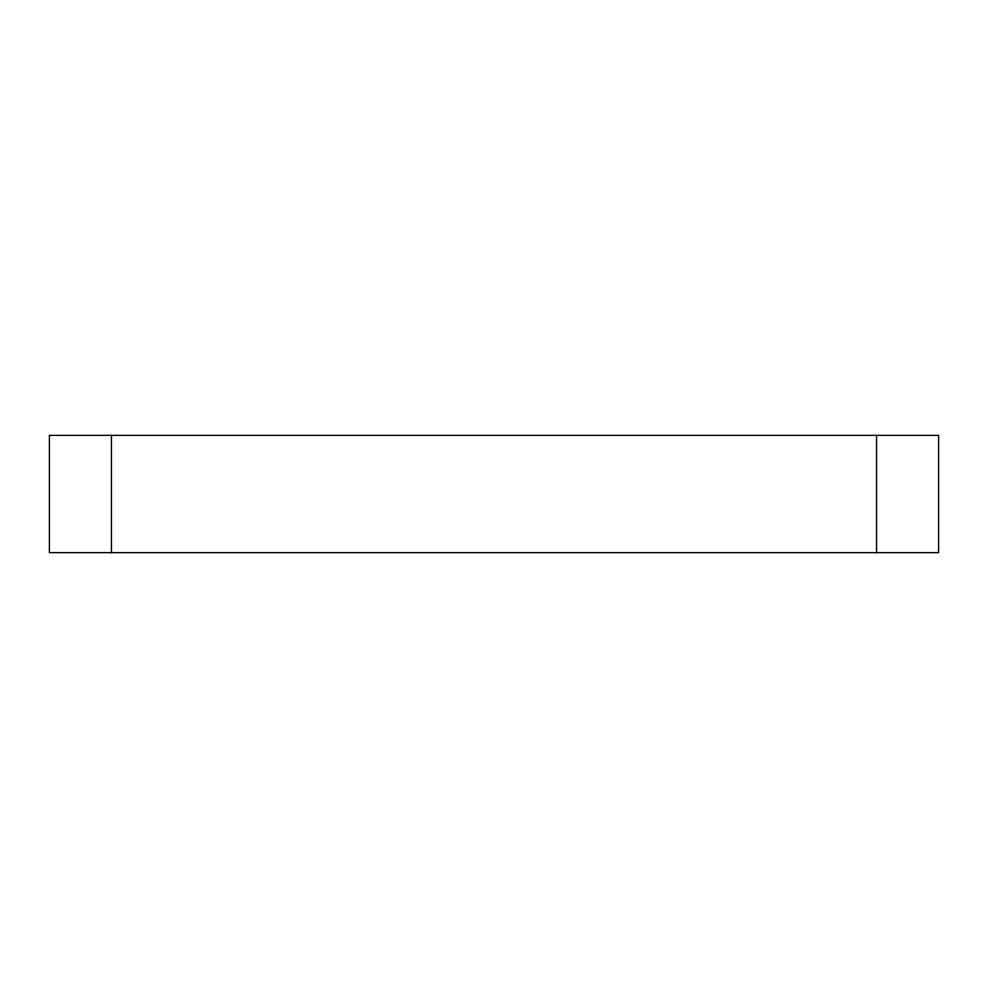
<?xml version="1.0" encoding="UTF-8"?>
<svg xmlns="http://www.w3.org/2000/svg" width="988" height="988" viewBox="0 0 988 988"><rect width="100%" height="100%" fill="white"/><g stroke="black" fill="none" stroke-linecap="round" stroke-linejoin="round"><path stroke-width="1.48" d="M876.554 435.375L876.554 552.625M111.446 435.375L111.446 552.625M938.6 435.375L49.4 435.375L49.4 552.625L938.6 552.625L938.6 435.375"/></g></svg>
